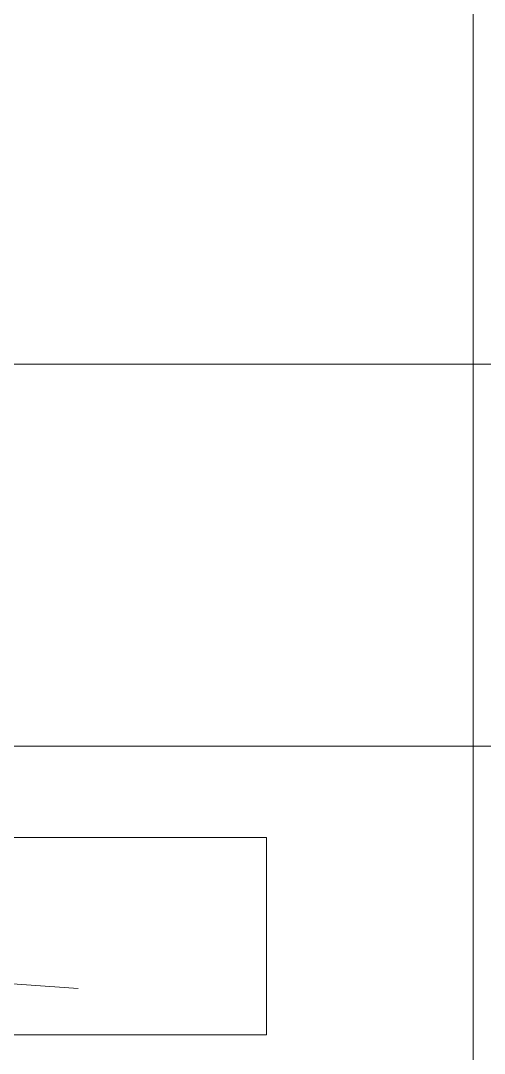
# Model space of a CAD drawing. Extents: x 2982526 to 3135339, y -1389320 to -1338265.
# Drawn here: x 2985484 to 2986128, y -1388175 to -1386741 of the extents above; entities that cross this region are included whole.
import ezdxf

# ---------------------------------------------------------------- set-up
doc = ezdxf.new("R2010")
doc.units = 0
doc.header["$MEASUREMENT"] = 0
doc.linetypes.add('CONTINU', pattern=[0])
doc.layers.add('MEP_HVAC_SUPPLY_AIR_DUCT', color=3, linetype='Continuous')
doc.layers.add('MEP_HVAC_TEXT', color=7, linetype='Continuous')

msp = doc.modelspace()

# ---------------------------------------------------------------- linework, layer by layer
at = {"layer": 'MEP_HVAC_SUPPLY_AIR_DUCT', "color": 1, "linetype": 'ByBlock', "lineweight": 0}
msp.add_lwpolyline([(2985825.4, -1387875.3), (2984455.1, -1387875.3), (2984455.1, -1388149.4), (2985825.4, -1388149.4)], close=True, dxfattribs=at)
msp.add_lwpolyline([(2984579, -1387955.9), (2985155.5, -1387997.9), (2984944.3, -1388040.9), (2985564, -1388084.9)], dxfattribs=at)
at = {"layer": 'MEP_HVAC_TEXT', "linetype": 'CONTINU', "lineweight": 0}
for p, q in [((2986112.4, -1379467.1), (2986112.4, -1388809.1)), ((2983023.9, -1387217.9), (2989998.9, -1387217.9)), ((2983023.9, -1387748.3), (2989998.9, -1387748.3))]:
    msp.add_line(p, q, dxfattribs=at)

doc.saveas('drawing.dxf')
